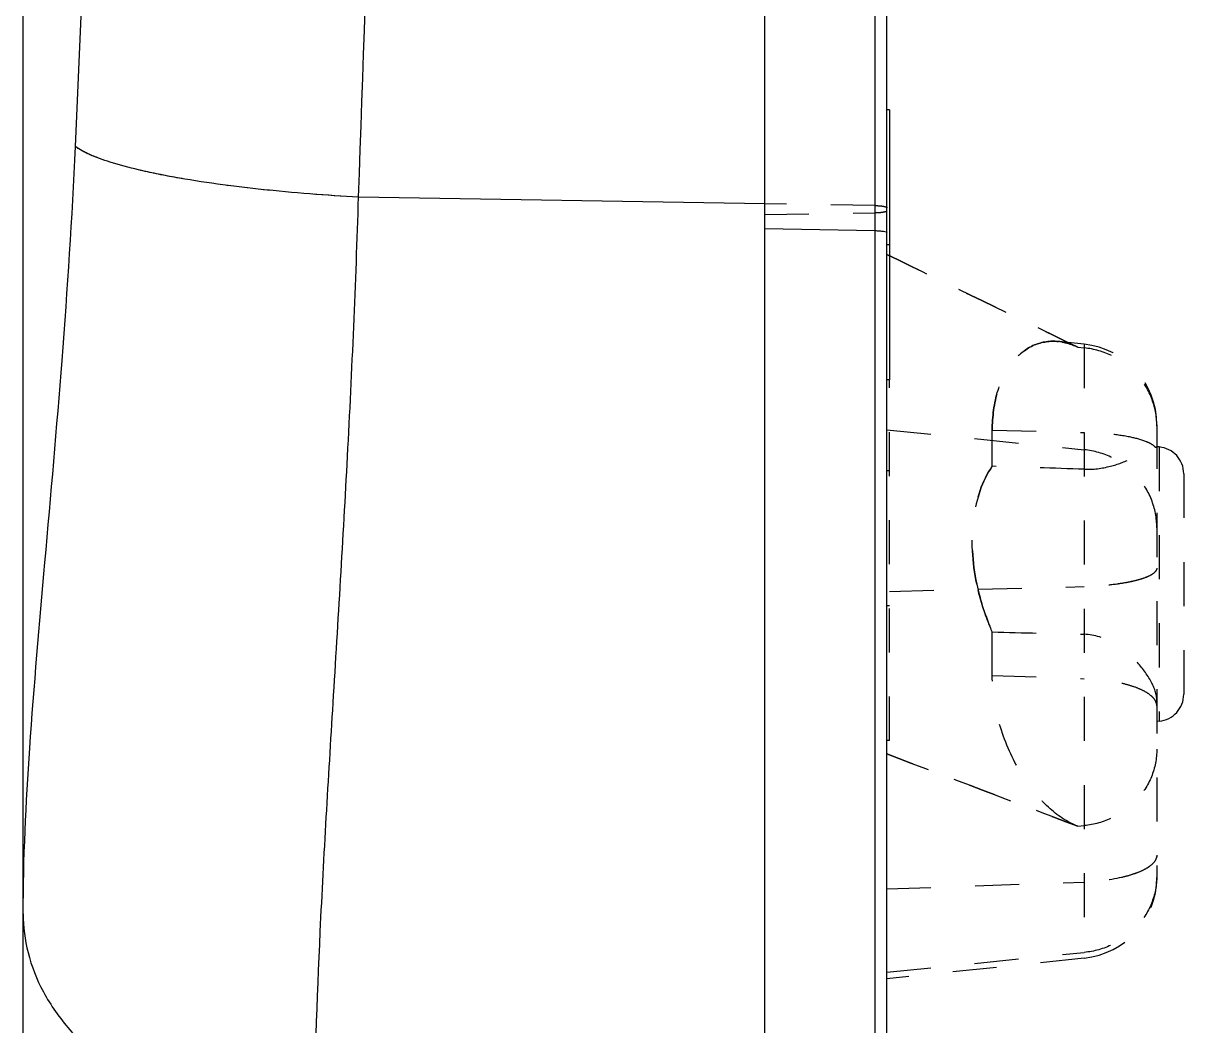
# Model space of a CAD drawing. Header units: millimetres. Extents: x -569 to 1807, y -7664 to 1724.
# Drawn here: x 596.11 to 639.11, y -2467.28 to -2430.13 of the extents above; entities that cross this region are included whole.
import ezdxf

# ---------------------------------------------------------------- set-up
doc = ezdxf.new("R2010")
doc.units = ezdxf.units.MM
doc.header["$LTSCALE"] = 16.335
doc.linetypes.add('HIDDEN', pattern=[0.2, 0.1, -0.1])
doc.layers.get('0').update_dxf_attribs({"linetype": 'CONTINUOUS'})
doc.layers.add('DEFAULT_2', color=8, linetype='HIDDEN')

msp = doc.modelspace()

# ---------------------------------------------------------------- linework, layer by layer
at = {"color": 7, "linetype": 'Continuous'}
for p, q in [((628.109, -2550.072), (628.109, -2239.753)), ((627.666, -2253.926), (627.666, -2484.895)), ((623.587, -2554.056), (623.587, -2254.395)), ((596.107, -2468.242), (596.107, -2291.584)), ((628.209, -2433.345), (628.109, -2433.345)), ((628.209, -2433.345), (628.209, -2443.345)), ((623.587, -2436.82), (608.532, -2436.574)), ((623.587, -2437.742), (627.666, -2437.814)), ((628.209, -2443.345), (628.109, -2443.345))]:
    msp.add_line(p, q, dxfattribs=at)
for points, knots in [([(598.042, -2434.703), (598.447, -2425.61), (599.181, -2407.353), (599.462, -2389.081), (599.462, -2379.913)], [0, 0, 0, 0, 0.498173, 1, 1, 1, 1]), ([(608.532, -2436.574), (608.872, -2427.164), (609.489, -2408.282), (609.724, -2389.389), (609.724, -2379.913)], [0, 0, 0, 0, 0.498388, 1, 1, 1, 1]), ([(596.107, -2463.136), (596.107, -2461.085), (596.327, -2456.734), (596.93, -2449.906), (597.585, -2442.484), (597.924, -2437.345), (598.042, -2434.703)], [0, 0, 0, 0, 0.215876, 0.458044, 0.721591, 1, 1, 1, 1]), ([(608.532, -2436.574), (607.326, -2436.509), (605.037, -2436.332), (602.317, -2435.97), (600.457, -2435.593), (599.404, -2435.316), (598.619, -2435.035), (598.198, -2434.818), (598.042, -2434.703)], [0, 0, 0, 0, 0.33773, 0.641903, 0.766731, 0.868585, 0.945887, 1, 1, 1, 1]), ([(606.906, -2471.42), (606.906, -2468.875), (607.093, -2463.502), (607.604, -2455.094), (608.158, -2446.027), (608.434, -2439.777), (608.532, -2436.574)], [0, 0, 0, 0, 0.218864, 0.462082, 0.724421, 1, 1, 1, 1]), ([(627.666, -2437.814), (627.724, -2437.815), (627.828, -2437.82), (627.971, -2437.836), (628.053, -2437.853), (628.109, -2437.878), (628.109, -2437.892)], [0, 0, 0, 0, 0.378508, 0.69391, 0.906004, 1, 1, 1, 1]), ([(596.107, -2463.136), (596.107, -2463.616), (596.236, -2464.621), (596.82, -2466.1), (597.824, -2467.511), (599.203, -2468.787), (600.905, -2469.844), (603.447, -2470.922), (605.524, -2471.32), (606.906, -2471.42)], [0, 0, 0, 0, 0.09702, 0.202195, 0.317791, 0.443893, 0.579188, 0.720115, 1, 1, 1, 1])]:
    msp.add_open_spline(points, degree=3, knots=knots, dxfattribs=at)
at = {"layer": 'DEFAULT_2', "color": 8, "linetype": 'HIDDEN'}
for p, q in [((627.661, -2436.887), (623.587, -2436.82)), ((623.587, -2437.223), (627.666, -2437.15)), ((628.209, -2438.345), (628.109, -2438.345)), ((635.423, -2442.025), (634.461, -2441.924)), ((635.423, -2442.025), (635.423, -2464.775)), ((635.182, -2442.136), (635.423, -2442.161)), ((628.209, -2456.714), (628.209, -2443.345)), ((638.109, -2445.011), (638.109, -2461.791)), ((628.109, -2445.191), (635.423, -2445.935)), ((632.012, -2446.547), (632.012, -2445.213)), ((632.012, -2445.213), (635.423, -2445.295)), ((638.109, -2445.826), (638.108, -2445.825)), ((638.108, -2445.825), (638.109, -2445.826)), ((638.196, -2445.833), (638.108, -2445.825)), ((638.196, -2445.833), (638.196, -2455.992)), ((628.209, -2446.714), (628.109, -2446.714)), ((639.109, -2446.83), (639.109, -2454.995)), ((628.209, -2451.182), (635.423, -2451.007)), ((628.209, -2451.714), (628.109, -2451.714)), ((632.012, -2454.298), (632.012, -2452.684)), ((632.012, -2454.298), (635.423, -2454.419)), ((638.196, -2455.992), (638.109, -2456)), ((628.209, -2456.714), (628.109, -2456.714)), ((635.182, -2459.887), (635.423, -2459.863)), ((628.109, -2462.21), (635.423, -2461.954)), ((628.109, -2465.292), (635.423, -2464.562)), ((635.423, -2464.775), (628.109, -2465.543))]:
    msp.add_line(p, q, dxfattribs=at)
for centre, radius, start, end in [((634.256, -2443.861), 1.949, 79.6545, 83.9788), ((635.109, -2445.008), 3, 0, 84), ((638.109, -2446.829), 1, 0, 85), ((600.774, -3451.686), 1005.625, 88.025488, 88.219917), ((640.094, -2449.096), 8.842, 191.8536, 203.9367), ((660.749, -1425.582), 1027.504, 268.397363, 268.587615), ((638.109, -2454.996), 1, 275, 0), ((635.109, -2461.791), 3, 276, 0)]:
    msp.add_arc(centre, radius, start, end, dxfattribs=at)
for points, knots in [([(608.532, -2436.574), (607.357, -2436.511), (605.104, -2436.338), (602.411, -2435.985), (600.535, -2435.611), (599.455, -2435.332), (598.642, -2435.045), (598.204, -2434.822), (598.042, -2434.703)], [0, 0, 0, 0, 0.328901, 0.632095, 0.758976, 0.863675, 0.943781, 1, 1, 1, 1]), ([(627.661, -2436.887), (627.72, -2436.888), (627.825, -2436.892), (627.969, -2436.909), (628.053, -2436.926), (628.109, -2436.95), (628.109, -2436.965)], [0, 0, 0, 0, 0.378033, 0.693618, 0.906013, 1, 1, 1, 1]), ([(627.666, -2437.15), (627.724, -2437.149), (627.828, -2437.145), (627.971, -2437.128), (628.053, -2437.111), (628.109, -2437.087), (628.109, -2437.073)], [0, 0, 0, 0, 0.378508, 0.69391, 0.906004, 1, 1, 1, 1]), ([(632.012, -2445.213), (632.012, -2444.713), (632.127, -2443.799), (632.68, -2442.663), (633.512, -2441.985), (634.165, -2441.893), (634.461, -2441.924)], [0, 0, 0, 0, 0.326237, 0.591757, 0.805734, 1, 1, 1, 1]), ([(634.461, -2441.924), (634.165, -2441.893), (633.512, -2441.985), (632.68, -2442.663), (632.127, -2443.799), (632.012, -2444.713), (632.012, -2445.213)], [0, 0, 0, 0, 0.194271, 0.408253, 0.67377, 1, 1, 1, 1]), ([(635.182, -2442.136), (635.123, -2442.108), (634.893, -2442.007), (634.646, -2441.943), (634.461, -2441.924)], [0, 0, 0, 0, 0.260201, 1, 1, 1, 1]), ([(634.606, -2441.945), (634.655, -2441.953), (634.852, -2441.997), (635.044, -2442.069), (635.182, -2442.136)], [0, 0, 0, 0, 0.24282, 1, 1, 1, 1]), ([(638.109, -2445.049), (638.109, -2444.695), (637.972, -2443.979), (637.384, -2443.057), (636.498, -2442.401), (635.784, -2442.198), (635.423, -2442.161)], [0, 0, 0, 0, 0.246465, 0.494913, 0.746282, 1, 1, 1, 1]), ([(638.057, -2445.846), (638.022, -2445.804), (637.917, -2445.725), (637.615, -2445.582), (637.081, -2445.446), (636.307, -2445.335), (635.731, -2445.302), (635.423, -2445.295)], [0, 0, 0, 0, 0.060147, 0.14141, 0.366599, 0.661681, 1, 1, 1, 1]), ([(635.423, -2446.659), (635.747, -2446.67), (636.351, -2446.59), (637.11, -2446.308), (637.655, -2446.049), (637.947, -2445.897), (638.057, -2445.846)], [0, 0, 0, 0, 0.349815, 0.645234, 0.869932, 1, 1, 1, 1]), ([(638.109, -2448.823), (638.109, -2448.47), (637.972, -2447.753), (637.384, -2446.831), (636.498, -2446.175), (635.784, -2445.972), (635.423, -2445.935)], [0, 0, 0, 0, 0.246465, 0.494913, 0.746282, 1, 1, 1, 1]), ([(638.057, -2445.846), (638.022, -2445.804), (637.917, -2445.725), (637.8, -2445.67), (637.732, -2445.642)], [0, 0, 0, 0, 0.425341, 1, 1, 1, 1]), ([(638.057, -2445.846), (638.069, -2445.84), (638.085, -2445.834), (638.103, -2445.825), (638.108, -2445.825)], [0, 0, 0, 0, 0.699603, 1, 1, 1, 1]), ([(632.012, -2446.547), (631.632, -2447.098), (631.165, -2448.585), (631.271, -2450.103), (631.44, -2450.913)], [0, 0, 0, 0, 0.447167, 1, 1, 1, 1]), ([(631.44, -2450.913), (631.271, -2450.103), (631.165, -2448.586), (631.632, -2447.098), (632.012, -2446.547)], [0, 0, 0, 0, 0.552616, 1, 1, 1, 1]), ([(638.109, -2450.318), (638.109, -2450.425), (637.921, -2450.577), (637.648, -2450.693), (637.317, -2450.793), (636.918, -2450.875), (636.279, -2450.967), (635.773, -2450.999), (635.423, -2451.007)], [0, 0, 0, 0, 0.111182, 0.204912, 0.324958, 0.468909, 0.632889, 1, 1, 1, 1]), ([(637.91, -2450.567), (637.787, -2450.641), (637.463, -2450.76), (636.895, -2450.885), (636.195, -2450.973), (635.689, -2451.001), (635.423, -2451.007)], [0, 0, 0, 0, 0.16925, 0.40229, 0.685923, 1, 1, 1, 1]), ([(638.109, -2450.318), (638.109, -2450.34), (638.084, -2450.449), (637.985, -2450.521), (637.91, -2450.567)], [0, 0, 0, 0, 0.196836, 1, 1, 1, 1]), ([(632.012, -2452.684), (631.951, -2452.545), (631.714, -2451.971), (631.536, -2451.372), (631.44, -2450.913)], [0, 0, 0, 0, 0.244192, 1, 1, 1, 1]), ([(638.109, -2455.237), (638.109, -2454.994), (637.9, -2454.45), (637.458, -2453.866), (636.966, -2453.402), (636.365, -2452.973), (635.802, -2452.783), (635.423, -2452.774)], [0, 0, 0, 0, 0.187316, 0.429888, 0.565287, 0.706774, 1, 1, 1, 1]), ([(635.182, -2459.887), (634.778, -2459.734), (633.965, -2459.16), (632.981, -2457.89), (632.233, -2456.224), (632.012, -2454.947), (632.012, -2454.298)], [0, 0, 0, 0, 0.192436, 0.431439, 0.710629, 1, 1, 1, 1]), ([(638.109, -2455.424), (638.109, -2455.36), (638.065, -2455.219), (637.901, -2455.039), (637.652, -2454.877), (637.322, -2454.733), (636.92, -2454.611), (636.283, -2454.479), (635.774, -2454.431), (635.423, -2454.419)], [0, 0, 0, 0, 0.062949, 0.139674, 0.236857, 0.355806, 0.4952, 0.652032, 1, 1, 1, 1]), ([(638.109, -2455.424), (638.109, -2455.393), (638.089, -2455.252), (637.992, -2455.134), (637.91, -2455.062)], [0, 0, 0, 0, 0.220818, 1, 1, 1, 1]), ([(638.109, -2457.029), (638.109, -2457.376), (637.971, -2458.081), (637.382, -2458.986), (636.495, -2459.629), (635.784, -2459.827), (635.423, -2459.863)], [0, 0, 0, 0, 0.244402, 0.49196, 0.744133, 1, 1, 1, 1]), ([(638.109, -2460.959), (638.109, -2461.022), (638.065, -2461.163), (637.901, -2461.34), (637.651, -2461.5), (637.322, -2461.643), (636.92, -2461.763), (636.283, -2461.895), (635.774, -2461.942), (635.423, -2461.954)], [0, 0, 0, 0, 0.062463, 0.138863, 0.235907, 0.354867, 0.494388, 0.651435, 1, 1, 1, 1]), ([(638.109, -2460.959), (638.109, -2460.992), (638.085, -2461.146), (637.972, -2461.269), (637.878, -2461.344)], [0, 0, 0, 0, 0.216766, 1, 1, 1, 1]), ([(637.878, -2461.344), (637.757, -2461.441), (637.437, -2461.608), (636.621, -2461.859), (635.92, -2461.937), (635.423, -2461.954)], [0, 0, 0, 0, 0.181848, 0.417133, 1, 1, 1, 1]), ([(638.109, -2461.728), (638.109, -2462.075), (637.971, -2462.78), (637.382, -2463.685), (636.495, -2464.328), (635.784, -2464.526), (635.423, -2464.562)], [0, 0, 0, 0, 0.244402, 0.49196, 0.744133, 1, 1, 1, 1])]:
    msp.add_open_spline(points, degree=3, knots=knots, dxfattribs=at)
for points in [[(635.182, -2442.136), (632.824, -2440.991), (630.466, -2439.845), (628.109, -2438.698)], [(628.109, -2438.698), (630.466, -2439.845), (632.824, -2440.991), (635.182, -2442.136)], [(628.109, -2457.208), (630.466, -2458.102), (632.824, -2458.995), (635.182, -2459.887)], [(635.182, -2459.887), (632.824, -2458.995), (630.466, -2458.102), (628.109, -2457.208)]]:
    msp.add_open_spline(points, degree=3, dxfattribs=at)

doc.saveas('drawing.dxf')
